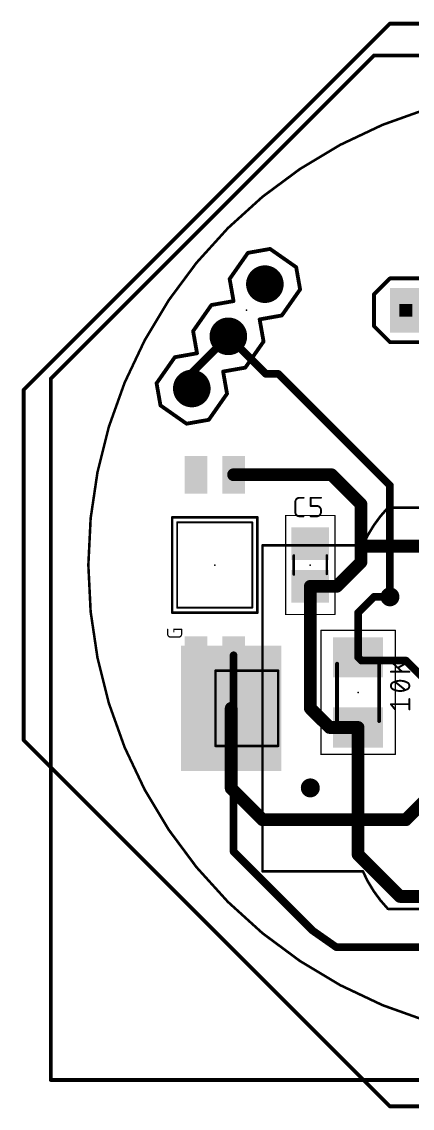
# Model space of a CAD drawing. Extents: x 3.7 to 47.1, y 3.7 to 47.1.
# Drawn here: x 3.73 to 19.31, y 3.73 to 47.07 of the extents above; entities that cross this region are included whole.
import ezdxf

# ---------------------------------------------------------------- set-up
doc = ezdxf.new("R2010")
doc.units = 0
for name, color, linetype in [('1', 12, 'CONTINUOUS'), ('16', 132, 'CONTINUOUS'), ('17', 110, 'CONTINUOUS'), ('18', 110, 'CONTINUOUS'), ('20', 31, 'CONTINUOUS'), ('21', 253, 'CONTINUOUS'), ('22', 253, 'CONTINUOUS'), ('23', 53, 'CONTINUOUS'), ('25', 253, 'CONTINUOUS'), ('27', 253, 'CONTINUOUS'), ('39', 12, 'CONTINUOUS'), ('51', 253, 'CONTINUOUS'), ('52', 253, 'CONTINUOUS')]:
    doc.layers.add(name, color=color, linetype=linetype)

# ---------------------------------------------------------------- blocks, each defined once
blk = doc.blocks.new('RECT')
blk.add_solid([(-0.5, -0.5), (0.5, -0.5), (-0.5, 0.5), (0.5, 0.5)])
blk = doc.blocks.new('ROUNDP')
at = {"const_width": 0.5}
blk.add_lwpolyline([(0, -0.25, 1), (0, 0.25, 1), (0, -0.25)], format="xyb", dxfattribs=at)
blk = doc.blocks.new('ROUNDV')
at = {"const_width": 0.5}
blk.add_lwpolyline([(0, -0.25, 1), (0, 0.25, 1), (0, -0.25)], format="xyb", dxfattribs=at)

msp = doc.modelspace()

# ---------------------------------------------------------------- linework, layer by layer
at = {"layer": '1'}
for points, const_width in [([(4.8964, 32.8364), (17.78, 45.72)], 0.1524), ([(17.78, 45.72), (33.02, 45.72)], 0.1524), ([(4.8964, 4.859), (4.8964, 32.8364)], 0.1524), ([(16.085, 29), (12.18, 29)], 0.508), ([(17.26, 27.825), (16.085, 29)], 0.508), ([(17.26, 26.15), (17.26, 27.825)], 0.508), ([(17.26, 26.15), (21.8, 26.15)], 0.508), ([(17.26, 25.515), (17.26, 26.15)], 0.508), ([(16.295, 24.55), (17.26, 25.515)], 0.508), ([(15.24, 24.55), (15.24, 19.685)], 0.508), ([(15.24, 24.55), (16.295, 24.55)], 0.508), ([(17.145, 23.495), (17.78, 24.13)], 0.3048), ([(17.78, 24.13), (18.415, 24.13)], 0.3048), ([(17.145, 21.72), (17.145, 23.495)], 0.3048), ([(12.18, 13.97), (12.18, 21.8)], 0.3048), ([(17.145, 21.72), (17.275, 21.59)], 0.3048), ([(17.275, 21.59), (19.05, 21.59)], 0.3048), ([(19.05, 21.59), (20.32, 20.32)], 0.3048), ([(15.24, 19.685), (16.005, 18.92)], 0.508), ([(16.005, 18.92), (17.145, 18.92)], 0.508), ([(17.145, 18.92), (17.145, 13.8527)], 0.508), ([(15.3289, 10.8211), (12.18, 13.97)], 0.3048), ([(17.145, 13.8527), (18.8177, 12.18)], 0.508), ([(18.8177, 12.18), (21.8, 12.18)], 0.508), ([(15.3289, 10.8211), (16.2731, 10.16)], 0.3048), ([(16.2731, 10.16), (19.685, 10.16)], 0.3048), ([(45.72, 4.859), (4.8964, 4.859)], 0.1524)]:
    msp.add_lwpolyline(points, dxfattribs=dict(at, const_width=const_width))
for points, const_width in [([(17.78, 45.7581, 1), (17.78, 45.6819)], 0.0762), ([(17.8069, 45.6931, 1), (17.7531, 45.7469)], 0.0762), ([(4.9345, 32.8364, 1), (4.8583, 32.8364)], 0.0762), ([(4.8695, 32.8633, 1), (4.9233, 32.8095)], 0.0762), ([(12.18, 29.127, 1), (12.18, 28.873)], 0.254), ([(16.1748, 29.0898, 1), (15.9952, 28.9102)], 0.254), ([(16.085, 28.873, 1), (16.085, 29.127)], 0.254), ([(17.387, 27.825, 1), (17.133, 27.825)], 0.254), ([(17.1702, 27.7352, 1), (17.3498, 27.9148)], 0.254), ([(17.26, 26.277, 1), (17.26, 26.023)], 0.254), ([(17.387, 26.15, 1), (17.133, 26.15)], 0.254), ([(17.133, 26.15, 1), (17.387, 26.15)], 0.254), ([(17.133, 25.515, 1), (17.387, 25.515)], 0.254), ([(17.3498, 25.4252, 1), (17.1702, 25.6048)], 0.254), ([(15.367, 24.55, 1), (15.113, 24.55)], 0.254), ([(15.24, 24.677, 1), (15.24, 24.423)], 0.254), ([(16.2052, 24.6398, 1), (16.3848, 24.4602)], 0.254), ([(16.295, 24.423, 1), (16.295, 24.677)], 0.254), ([(17.78, 24.2062, 1), (17.78, 24.0538)], 0.1524), ([(17.8339, 24.0761, 1), (17.7261, 24.1839)], 0.1524), ([(18.415, 24.0538, 1), (18.415, 24.2062)], 0.1524), ([(17.2212, 23.495, 1), (17.0688, 23.495)], 0.1524), ([(17.0911, 23.5489, 1), (17.1989, 23.4411)], 0.1524), ([(12.2562, 21.8, 1), (12.1038, 21.8)], 0.1524), ([(17.1989, 21.7739, 1), (17.0911, 21.6661)], 0.1524), ([(17.0688, 21.72, 1), (17.2212, 21.72)], 0.1524), ([(17.275, 21.6662, 1), (17.275, 21.5138)], 0.1524), ([(17.2211, 21.5361, 1), (17.3289, 21.6439)], 0.1524), ([(19.1039, 21.6439, 1), (18.9961, 21.5361)], 0.1524), ([(19.05, 21.5138, 1), (19.05, 21.6662)], 0.1524), ([(15.3298, 19.7748, 1), (15.1502, 19.5952)], 0.254), ([(15.113, 19.685, 1), (15.367, 19.685)], 0.254), ([(16.005, 19.047, 1), (16.005, 18.793)], 0.254), ([(15.9152, 18.8302, 1), (16.0948, 19.0098)], 0.254), ([(17.272, 18.92, 1), (17.018, 18.92)], 0.254), ([(17.145, 18.793, 1), (17.145, 19.047)], 0.254), ([(12.2339, 14.0239, 1), (12.1261, 13.9161)], 0.1524), ([(12.1038, 13.97, 1), (12.2562, 13.97)], 0.1524), ([(17.2348, 13.9425, 1), (17.0552, 13.7628)], 0.254), ([(17.018, 13.8527, 1), (17.272, 13.8527)], 0.254), ([(18.8177, 12.307, 1), (18.8177, 12.053)], 0.254), ([(18.7278, 12.0902, 1), (18.9075, 12.2698)], 0.254), ([(15.3726, 10.8836, 1), (15.2852, 10.7587)], 0.1524), ([(15.275, 10.7673, 1), (15.3827, 10.875)], 0.1524), ([(16.2731, 10.2362, 1), (16.2731, 10.0838)], 0.1524), ([(16.2294, 10.0976, 1), (16.3168, 10.2224)], 0.1524), ([(4.8964, 4.8971, 1), (4.8964, 4.8209)], 0.0762), ([(4.8583, 4.859, 1), (4.9345, 4.859)], 0.0762)]:
    msp.add_lwpolyline(points, format="xyb", dxfattribs=dict(at, const_width=const_width))
at = {"layer": '16'}
for points, const_width in [([(3.81, 32.385), (18.415, 46.99)], 0.1524), ([(18.415, 46.99), (33.02, 46.99)], 0.1524), ([(10.5147, 33.0628), (11.9716, 34.5197)], 0.3048), ([(11.9716, 34.5197), (13.4712, 33.02)], 0.3048), ([(10.5147, 32.439), (10.5147, 33.0628)], 0.3048), ([(13.4712, 33.02), (13.97, 33.02)], 0.3048), ([(13.97, 33.02), (18.415, 28.575)], 0.3048), ([(3.81, 18.415), (3.81, 32.385)], 0.1524), ([(18.415, 28.575), (18.415, 24.13)], 0.3048), ([(12.085, 16.49), (12.085, 19.685)], 0.508), ([(18.415, 3.81), (3.81, 18.415)], 0.1524), ([(20.955, 17.145), (19.05, 15.24)], 0.508), ([(13.335, 15.24), (12.085, 16.49)], 0.508), ([(13.97, 15.24), (13.335, 15.24)], 0.508), ([(13.97, 15.24), (19.05, 15.24)], 0.508), ([(33.655, 3.81), (18.415, 3.81)], 0.1524)]:
    msp.add_lwpolyline(points, dxfattribs=dict(at, const_width=const_width))
for points, const_width in [([(18.415, 47.0281, 1), (18.415, 46.9519)], 0.0762), ([(18.4419, 46.9631, 1), (18.3881, 47.0169)], 0.0762), ([(12.0254, 34.5736, 1), (11.9177, 34.4658)], 0.1524), ([(12.0254, 34.4658, 1), (11.9177, 34.5736)], 0.1524), ([(10.5909, 33.0628, 1), (10.4385, 33.0628)], 0.1524), ([(10.4608, 33.1167, 1), (10.5686, 33.0089)], 0.1524), ([(13.4712, 33.0962, 1), (13.4712, 32.9438)], 0.1524), ([(13.4173, 32.9661, 1), (13.5251, 33.0739)], 0.1524), ([(14.0239, 33.0739, 1), (13.9161, 32.9661)], 0.1524), ([(13.97, 32.9438, 1), (13.97, 33.0962)], 0.1524), ([(10.4385, 32.439, 1), (10.5909, 32.439)], 0.1524), ([(3.8481, 32.385, 1), (3.7719, 32.385)], 0.0762), ([(3.7831, 32.4119, 1), (3.8369, 32.3581)], 0.0762), ([(18.4912, 28.575, 1), (18.3388, 28.575)], 0.1524), ([(18.3611, 28.5211, 1), (18.4689, 28.6289)], 0.1524), ([(18.3388, 24.13, 1), (18.4912, 24.13)], 0.1524), ([(12.212, 19.685, 1), (11.958, 19.685)], 0.254), ([(3.7719, 18.415, 1), (3.8481, 18.415)], 0.0762), ([(3.8369, 18.4419, 1), (3.7831, 18.3881)], 0.0762), ([(12.1748, 16.5798, 1), (11.9952, 16.4002)], 0.254), ([(11.958, 16.49, 1), (12.212, 16.49)], 0.254), ([(13.335, 15.367, 1), (13.335, 15.113)], 0.254), ([(13.2452, 15.1502, 1), (13.4248, 15.3298)], 0.254), ([(13.97, 15.367, 1), (13.97, 15.113)], 0.254), ([(13.97, 15.113, 1), (13.97, 15.367)], 0.254), ([(18.9602, 15.3298, 1), (19.1398, 15.1502)], 0.254), ([(19.05, 15.113, 1), (19.05, 15.367)], 0.254), ([(18.415, 3.8481, 1), (18.415, 3.7719)], 0.0762), ([(18.3881, 3.7831, 1), (18.4419, 3.8369)], 0.0762)]:
    msp.add_lwpolyline(points, format="xyb", dxfattribs=dict(at, const_width=const_width))
at = {"layer": '20'}
for points, const_width in [([(25.39, 6.4, 1), (25.39, 44.4, 1), (25.39, 6.4)], 0.1016), ([(9.949, 27.1, 1), (9.9109, 27.1)], 0.0381), ([(9.93, 27.1191, 1), (9.93, 27.081)], 0.0381), ([(12.9491, 27.1, 1), (12.911, 27.1)], 0.0381), ([(12.93, 27.081, 1), (12.93, 27.1191)], 0.0381), ([(9.9109, 23.7, 1), (9.949, 23.7)], 0.0381), ([(9.93, 23.7191, 1), (9.93, 23.681)], 0.0381), ([(12.911, 23.7, 1), (12.9491, 23.7)], 0.0381), ([(12.93, 23.681, 1), (12.93, 23.7191)], 0.0381)]:
    msp.add_lwpolyline(points, format="xyb", dxfattribs=dict(at, const_width=const_width))
at = {"layer": '20', "const_width": 0.0762}
for points in [[(9.93, 23.7), (9.93, 27.1)], [(9.93, 27.1), (12.93, 27.1)], [(12.93, 27.1), (12.93, 23.7)], [(12.93, 23.7), (9.93, 23.7)]]:
    msp.add_lwpolyline(points, dxfattribs=at)
at = {"layer": '21'}
for points, const_width in [([(12.0239, 36.8086), (12.7523, 37.8489)], 0.1524), ([(13.6367, 38.0049), (12.7523, 37.8489)], 0.1524), ([(14.677, 37.2764), (13.6367, 38.0049)], 0.1524), ([(14.833, 36.392), (14.677, 37.2764)], 0.1524), ([(12.1798, 35.9242), (12.0239, 36.8086)], 0.1524), ([(14.833, 36.392), (14.1045, 35.3517)], 0.1524), ([(11.2955, 35.7683), (12.1798, 35.9242)], 0.1524), ([(10.567, 34.728), (11.2955, 35.7683)], 0.1524), ([(14.1045, 35.3517), (13.2202, 35.1958)], 0.1524), ([(13.2202, 35.1958), (13.3761, 34.3114)], 0.1524), ([(10.723, 33.8436), (10.567, 34.728)], 0.1524), ([(13.3761, 34.3114), (12.6477, 33.2711)], 0.1524), ([(9.8386, 33.6876), (10.723, 33.8436)], 0.1524), ([(9.1101, 32.6473), (9.8386, 33.6876)], 0.1524), ([(12.6477, 33.2711), (11.7633, 33.1151)], 0.1524), ([(11.7633, 33.1151), (11.9192, 32.2308)], 0.1524), ([(9.2661, 31.7629), (9.1101, 32.6473)], 0.1524), ([(11.9192, 32.2308), (11.1908, 31.1904)], 0.1524), ([(10.3064, 31.0345), (9.2661, 31.7629)], 0.1524), ([(11.1908, 31.1904), (10.3064, 31.0345)], 0.1524), ([(9.73, 23.5), (9.73, 27.3)], 0.1016), ([(9.73, 27.3), (13.13, 27.3)], 0.1016), ([(13.13, 27.3), (13.13, 23.5)], 0.1016), ([(13.13, 23.5), (9.73, 23.5)], 0.1016), ([(9.5504, 22.6483), (9.5504, 22.8346)], 0.0508), ([(9.985, 22.5242), (9.6746, 22.5242)], 0.0508), ([(9.7988, 22.7415), (9.7988, 22.8346)], 0.0508), ([(9.7988, 22.8346), (10.1092, 22.8346)], 0.0508), ([(10.1092, 22.8346), (10.1092, 22.6483)], 0.0508)]:
    msp.add_lwpolyline(points, dxfattribs=dict(at, const_width=const_width))
for points, const_width in [([(12.7457, 37.8864, 1), (12.759, 37.8114)], 0.0762), ([(12.7835, 37.8271, 1), (12.7211, 37.8708)], 0.0762), ([(13.6586, 38.0361, 1), (13.6149, 37.9737)], 0.0762), ([(13.6433, 37.9673, 1), (13.6301, 38.0424)], 0.0762), ([(14.7146, 37.283, 1), (14.6395, 37.2698)], 0.0762), ([(14.6552, 37.2452, 1), (14.6989, 37.3076)], 0.0762), ([(12.0614, 36.8152, 1), (11.9864, 36.802)], 0.0762), ([(11.9927, 36.8305, 1), (12.0551, 36.7867)], 0.0762), ([(14.7955, 36.3854, 1), (14.8705, 36.3987)], 0.0762), ([(14.8642, 36.3702, 1), (14.8018, 36.4139)], 0.0762), ([(12.1423, 35.9176, 1), (12.2174, 35.9308)], 0.0762), ([(12.1865, 35.8867, 1), (12.1732, 35.9617)], 0.0762), ([(11.2888, 35.8058, 1), (11.3021, 35.7308)], 0.0762), ([(11.3267, 35.7464, 1), (11.2642, 35.7901)], 0.0762), ([(13.2577, 35.2024, 1), (13.1826, 35.1892)], 0.0762), ([(13.2135, 35.2333, 1), (13.2268, 35.1583)], 0.0762), ([(14.0733, 35.3736, 1), (14.1358, 35.3299)], 0.0762), ([(14.1112, 35.3142, 1), (14.0979, 35.3892)], 0.0762), ([(10.6045, 34.7346, 1), (10.5295, 34.7213)], 0.0762), ([(10.5358, 34.7498, 1), (10.5982, 34.7061)], 0.0762), ([(13.3386, 34.3048, 1), (13.4136, 34.318)], 0.0762), ([(13.4073, 34.2895, 1), (13.3449, 34.3332)], 0.0762), ([(10.6854, 33.837, 1), (10.7605, 33.8502)], 0.0762), ([(10.7296, 33.8061, 1), (10.7163, 33.8811)], 0.0762), ([(9.832, 33.7252, 1), (9.8452, 33.6501)], 0.0762), ([(9.8698, 33.6658, 1), (9.8074, 33.7095)], 0.0762), ([(11.8008, 33.1217, 1), (11.7258, 33.1085)], 0.0762), ([(11.7567, 33.1527, 1), (11.7699, 33.0776)], 0.0762), ([(12.6164, 33.2929, 1), (12.6789, 33.2492)], 0.0762), ([(12.6543, 33.2336, 1), (12.641, 33.3086)], 0.0762), ([(9.1476, 32.6539, 1), (9.0726, 32.6407)], 0.0762), ([(9.0789, 32.6692, 1), (9.1413, 32.6255)], 0.0762), ([(11.8817, 32.2241, 1), (11.9567, 32.2374)], 0.0762), ([(11.9504, 32.2089, 1), (11.888, 32.2526)], 0.0762), ([(9.2879, 31.7941, 1), (9.2442, 31.7317)], 0.0762), ([(9.2285, 31.7563, 1), (9.3036, 31.7695)], 0.0762), ([(11.1596, 31.2123, 1), (11.222, 31.1686)], 0.0762), ([(11.1974, 31.1529, 1), (11.1842, 31.2279)], 0.0762), ([(10.2998, 31.072, 1), (10.313, 30.997)], 0.0762), ([(10.2845, 31.0033, 1), (10.3282, 31.0657)], 0.0762), ([(9.7554, 27.3, 1), (9.7046, 27.3)], 0.0508), ([(9.73, 27.3254, 1), (9.73, 27.2746)], 0.0508), ([(13.1554, 27.3, 1), (13.1046, 27.3)], 0.0508), ([(13.13, 27.2746, 1), (13.13, 27.3254)], 0.0508), ([(9.73, 23.5254, 1), (9.73, 23.4746)], 0.0508), ([(9.7046, 23.5, 1), (9.7554, 23.5)], 0.0508), ([(13.1046, 23.5, 1), (13.1554, 23.5)], 0.0508), ([(13.13, 23.4746, 1), (13.13, 23.5254)], 0.0508), ([(9.5631, 22.8346, 1), (9.5377, 22.8346)], 0.0254), ([(9.5504, 22.6483, 0.4142), (9.6746, 22.5242)], 0.0508), ([(9.5631, 22.6483, 1), (9.5377, 22.6483)], 0.0254), ([(9.5377, 22.6483, 1), (9.5631, 22.6483)], 0.0254), ([(9.6746, 22.5369, 1), (9.6746, 22.5115)], 0.0254), ([(9.6746, 22.5115, 1), (9.6746, 22.5369)], 0.0254), ([(9.8115, 22.8346, 1), (9.7861, 22.8346)], 0.0254), ([(9.7988, 22.8473, 1), (9.7988, 22.8219)], 0.0254), ([(9.7861, 22.7415, 1), (9.8115, 22.7415)], 0.0254), ([(9.985, 22.5242, 0.4142), (10.1092, 22.6483)], 0.0508), ([(9.985, 22.5369, 1), (9.985, 22.5115)], 0.0254), ([(9.985, 22.5115, 1), (9.985, 22.5369)], 0.0254), ([(10.1219, 22.8346, 1), (10.0965, 22.8346)], 0.0254), ([(10.1219, 22.6483, 1), (10.0965, 22.6483)], 0.0254), ([(10.0965, 22.6483, 1), (10.1219, 22.6483)], 0.0254), ([(10.1092, 22.8219, 1), (10.1092, 22.8473)], 0.0254)]:
    msp.add_lwpolyline(points, format="xyb", dxfattribs=dict(at, const_width=const_width))
at = {"layer": '22'}
for points, const_width in [([(18.415, 36.83), (17.78, 36.195)], 0.1524), ([(19.685, 36.83), (18.415, 36.83)], 0.1524), ([(17.78, 36.195), (17.78, 34.925)], 0.1524), ([(17.78, 34.925), (18.415, 34.29)], 0.1524), ([(18.415, 34.29), (19.685, 34.29)], 0.1524), ([(34.335, 27.685), (18.335, 27.685)], 0.1016), ([(13.335, 13.185), (13.335, 26.185)], 0.1016), ([(13.335, 26.185), (17.335, 26.185)], 0.1016), ([(13.96, 21.185), (11.46, 21.185)], 0.1016), ([(11.46, 21.185), (11.46, 18.185)], 0.1016), ([(13.96, 18.185), (13.96, 21.185)], 0.1016), ([(11.46, 18.185), (13.96, 18.185)], 0.1016), ([(17.335, 13.185), (13.335, 13.185)], 0.1016), ([(18.335, 11.685), (34.335, 11.685)], 0.1016)]:
    msp.add_lwpolyline(points, dxfattribs=dict(at, const_width=const_width))
for points, const_width in [([(18.415, 36.8681, 1), (18.415, 36.7919)], 0.0762), ([(18.4419, 36.8031, 1), (18.3881, 36.8569)], 0.0762), ([(17.8181, 36.195, 1), (17.7419, 36.195)], 0.0762), ([(17.7531, 36.2219, 1), (17.8069, 36.1681)], 0.0762), ([(17.7419, 34.925, 1), (17.8181, 34.925)], 0.0762), ([(17.8069, 34.9519, 1), (17.7531, 34.8981)], 0.0762), ([(18.415, 34.3281, 1), (18.415, 34.2519)], 0.0762), ([(18.3881, 34.2631, 1), (18.4419, 34.3169)], 0.0762), ([(18.335, 27.685, 0.0875), (17.335, 26.185)], 0.1016), ([(18.335, 27.7104, 1), (18.335, 27.6596)], 0.0508), ([(18.3534, 27.6675, 1), (18.3166, 27.7025)], 0.0508), ([(13.3604, 26.185, 1), (13.3096, 26.185)], 0.0508), ([(13.335, 26.2104, 1), (13.335, 26.1596)], 0.0508), ([(17.3117, 26.1952, 1), (17.3583, 26.1748)], 0.0508), ([(17.335, 26.1596, 1), (17.335, 26.2104)], 0.0508), ([(11.46, 21.2104, 1), (11.46, 21.1596)], 0.0508), ([(11.4854, 21.185, 1), (11.4346, 21.185)], 0.0508), ([(13.9854, 21.185, 1), (13.9346, 21.185)], 0.0508), ([(13.96, 21.1596, 1), (13.96, 21.2104)], 0.0508), ([(11.46, 18.2104, 1), (11.46, 18.1596)], 0.0508), ([(11.4346, 18.185, 1), (11.4854, 18.185)], 0.0508), ([(13.9346, 18.185, 1), (13.9854, 18.185)], 0.0508), ([(13.96, 18.1596, 1), (13.96, 18.2104)], 0.0508), ([(13.335, 13.2104, 1), (13.335, 13.1596)], 0.0508), ([(13.3096, 13.185, 1), (13.3604, 13.185)], 0.0508), ([(17.335, 13.185, 0.0875), (18.335, 11.685)], 0.1016), ([(17.3583, 13.1952, 1), (17.3117, 13.1748)], 0.0508), ([(17.335, 13.1596, 1), (17.335, 13.2104)], 0.0508), ([(18.335, 11.7104, 1), (18.335, 11.6596)], 0.0508), ([(18.3166, 11.6675, 1), (18.3534, 11.7025)], 0.0508)]:
    msp.add_lwpolyline(points, format="xyb", dxfattribs=dict(at, const_width=const_width))
at = {"layer": '23'}
for p in [(12.7, 35.56), (11.43, 25.4), (15.24, 25.4), (17.145, 20.32)]:
    msp.add_point(p, dxfattribs=at)
at = {"layer": '25'}
for points, const_width in [([(14.8068, 28.0797, 0.4142), (14.6431, 27.916)], 0.0762), ([(14.6621, 27.916, 1), (14.624, 27.916)], 0.0381), ([(14.624, 27.916, 1), (14.6621, 27.916)], 0.0381), ([(14.8068, 28.0988, 1), (14.8068, 28.0607)], 0.0381), ([(14.8068, 28.0607, 1), (14.8068, 28.0987)], 0.0381), ([(14.9705, 28.0607, 1), (14.9705, 28.0988)], 0.0381), ([(15.255, 28.0988, 1), (15.255, 28.0607)], 0.0381), ([(15.255, 27.7714, 1), (15.255, 27.7333)], 0.0381), ([(15.2741, 28.0797, 1), (15.236, 28.0797)], 0.0381), ([(15.236, 27.7523, 1), (15.2741, 27.7523)], 0.0381), ([(15.6642, 27.5886, 0.4142), (15.5005, 27.7523)], 0.0762), ([(15.5005, 27.7714, 1), (15.5005, 27.7333)], 0.0381), ([(15.5005, 27.7333, 1), (15.5005, 27.7714)], 0.0381), ([(15.6642, 28.0607, 1), (15.6642, 28.0988)], 0.0381), ([(14.6431, 27.5068, 0.4142), (14.8068, 27.3431)], 0.0762), ([(14.6621, 27.5068, 1), (14.624, 27.5068)], 0.0381), ([(14.624, 27.5068, 1), (14.6621, 27.5068)], 0.0381), ([(14.8068, 27.3621, 1), (14.8068, 27.324)], 0.0381), ([(14.8068, 27.324, 1), (14.8068, 27.3621)], 0.0381), ([(14.9705, 27.324, 1), (14.9705, 27.3621)], 0.0381), ([(15.255, 27.3621, 1), (15.255, 27.324)], 0.0381), ([(15.5005, 27.3431, 0.4142), (15.6642, 27.5068)], 0.0762), ([(15.5005, 27.3621, 1), (15.5005, 27.324)], 0.0381), ([(15.5005, 27.324, 1), (15.5005, 27.3621)], 0.0381), ([(15.6833, 27.5886, 1), (15.6452, 27.5886)], 0.0381), ([(15.6452, 27.5886, 1), (15.6833, 27.5886)], 0.0381), ([(15.6833, 27.5068, 1), (15.6452, 27.5068)], 0.0381), ([(15.6452, 27.5068, 1), (15.6833, 27.5068)], 0.0381)]:
    msp.add_lwpolyline(points, format="xyb", dxfattribs=dict(at, const_width=const_width))
at = {"layer": '25', "const_width": 0.0762}
for points in [[(14.6431, 27.5068), (14.6431, 27.916)], [(14.8068, 28.0797), (14.9705, 28.0797)], [(15.255, 27.7523), (15.255, 28.0797)], [(15.255, 28.0797), (15.6642, 28.0797)], [(15.5005, 27.7523), (15.255, 27.7523)], [(14.9705, 27.3431), (14.8068, 27.3431)], [(15.255, 27.3431), (15.5005, 27.3431)], [(15.6642, 27.5068), (15.6642, 27.5886)]]:
    msp.add_lwpolyline(points, dxfattribs=at)
at = {"layer": '27', "const_width": 0.0762}
for points in [[(18.4531, 21.5519), (18.9032, 21.1427)], [(19.1897, 21.5519), (18.7396, 21.3064)], [(19.1897, 21.1427), (18.4531, 21.1427)], [(19.026, 20.4159), (18.6168, 20.7433)], [(19.1897, 19.6435), (19.1897, 20.0527)], [(18.6168, 19.6435), (18.4531, 19.8481)], [(18.4531, 19.8481), (19.1897, 19.8481)]]:
    msp.add_lwpolyline(points, dxfattribs=at)
at = {"layer": '27'}
for points, const_width in [([(18.4659, 21.566, 1), (18.4403, 21.5378)], 0.0381), ([(18.7304, 21.3231, 1), (18.7487, 21.2896)], 0.0381), ([(19.1988, 21.5352, 1), (19.1806, 21.5686)], 0.0381), ([(18.4531, 21.1617, 1), (18.4531, 21.1236)], 0.0381), ([(18.8214, 20.7842, 0.1139), (18.5554, 20.7228)], 0.0762), ([(18.8214, 20.8033, 1), (18.8214, 20.7652)], 0.0381), ([(19.0874, 20.7228, 0.1139), (18.8214, 20.7842)], 0.0762), ([(18.8214, 20.7652, 1), (18.8214, 20.8033)], 0.0381), ([(18.8904, 21.1286, 1), (18.9161, 21.1568)], 0.0381), ([(19.1897, 21.1236, 1), (19.1897, 21.1617)], 0.0381), ([(18.5554, 20.7228, 0.3205), (18.4531, 20.5796)], 0.0762), ([(18.4531, 20.5796, 0.3205), (18.5554, 20.4364)], 0.0762), ([(18.4721, 20.5796, 1), (18.434, 20.5796)], 0.0381), ([(18.4341, 20.5796, 1), (18.4721, 20.5796)], 0.0381), ([(18.5471, 20.74, 1), (18.5638, 20.7057)], 0.0381), ([(18.5554, 20.4364, 0.1139), (18.8214, 20.375)], 0.0762), ([(18.5638, 20.4535, 1), (18.5471, 20.4193)], 0.0381), ([(18.5616, 20.7048, 1), (18.5492, 20.7409)], 0.0381), ([(18.5492, 20.4184, 1), (18.5616, 20.4544)], 0.0381), ([(18.6287, 20.7582, 1), (18.6049, 20.7284)], 0.0381), ([(18.8214, 20.375, 0.1139), (19.0874, 20.4364)], 0.0762), ([(18.8214, 20.3941, 1), (18.8214, 20.356)], 0.0381), ([(18.8214, 20.356, 1), (18.8214, 20.3941)], 0.0381), ([(19.0141, 20.4011, 1), (19.0379, 20.4308)], 0.0381), ([(19.0936, 20.7409, 1), (19.0812, 20.7048)], 0.0381), ([(19.1897, 20.5796, 0.3205), (19.0874, 20.7228)], 0.0762), ([(19.0874, 20.4364, 0.3204), (19.1897, 20.5796)], 0.0762), ([(19.0812, 20.4544, 1), (19.0936, 20.4184)], 0.0381), ([(19.079, 20.7057, 1), (19.0957, 20.74)], 0.0381), ([(19.0957, 20.4193, 1), (19.079, 20.4535)], 0.0381), ([(19.2087, 20.5796, 1), (19.1707, 20.5796)], 0.0381), ([(19.1707, 20.5796, 1), (19.2087, 20.5796)], 0.0381), ([(19.2088, 20.0527, 1), (19.1707, 20.0527)], 0.0381), ([(18.468, 19.86, 1), (18.4382, 19.8362)], 0.0381), ([(18.4531, 19.8671, 1), (18.4531, 19.829)], 0.0381), ([(18.6019, 19.6316, 1), (18.6317, 19.6554)], 0.0381), ([(19.1707, 19.6435, 1), (19.2088, 19.6435)], 0.0381), ([(19.1897, 19.829, 1), (19.1897, 19.8671)], 0.0381)]:
    msp.add_lwpolyline(points, format="xyb", dxfattribs=dict(at, const_width=const_width))
at = {"layer": '39', "const_width": 0.0508}
for points in [[(14.257, 23.427), (14.257, 27.373)], [(14.257, 27.373), (16.223, 27.373)], [(16.223, 27.373), (16.223, 23.427)], [(16.223, 23.427), (14.257, 23.427)], [(15.662, 17.847), (15.662, 22.793)], [(15.662, 22.793), (18.628, 22.793)], [(18.628, 22.793), (18.628, 17.847)], [(18.628, 17.847), (15.662, 17.847)]]:
    msp.add_lwpolyline(points, dxfattribs=at)
at = {"layer": '39', "const_width": 0.0254}
for points in [[(14.2697, 27.373, 1), (14.2443, 27.373)], [(14.257, 27.3857, 1), (14.257, 27.3603)], [(16.2357, 27.373, 1), (16.2103, 27.373)], [(16.223, 27.3603, 1), (16.223, 27.3857)], [(14.257, 23.4397, 1), (14.257, 23.4143)], [(14.2443, 23.427, 1), (14.2697, 23.427)], [(16.2103, 23.427, 1), (16.2357, 23.427)], [(16.223, 23.4143, 1), (16.223, 23.4397)], [(15.6747, 22.793, 1), (15.6493, 22.793)], [(15.662, 22.8057, 1), (15.662, 22.7803)], [(18.6407, 22.793, 1), (18.6153, 22.793)], [(18.628, 22.7803, 1), (18.628, 22.8057)], [(15.662, 17.8597, 1), (15.662, 17.8343)], [(15.6493, 17.847, 1), (15.6747, 17.847)], [(18.6153, 17.847, 1), (18.6407, 17.847)], [(18.628, 17.8343, 1), (18.628, 17.8597)]]:
    msp.add_lwpolyline(points, format="xyb", dxfattribs=at)
at = {"layer": '51'}
for points, const_width in [([(14.58, 25.019), (14.58, 25.781)], 0.1016), ([(15.9, 25.044), (15.9, 25.781)], 0.1016), ([(16.3068, 19.177), (16.3068, 21.463)], 0.1524), ([(17.9832, 19.177), (17.9832, 21.463)], 0.1524)]:
    msp.add_lwpolyline(points, dxfattribs=dict(at, const_width=const_width))
for points, const_width in [([(14.6054, 25.781, 1), (14.5546, 25.781)], 0.0508), ([(15.9254, 25.781, 1), (15.8746, 25.781)], 0.0508), ([(14.5546, 25.019, 1), (14.6054, 25.019)], 0.0508), ([(15.8746, 25.044, 1), (15.9254, 25.044)], 0.0508), ([(16.3449, 21.463, 1), (16.2687, 21.463)], 0.0762), ([(18.0213, 21.463, 1), (17.9451, 21.463)], 0.0762), ([(16.2687, 19.177, 1), (16.3449, 19.177)], 0.0762), ([(17.9451, 19.177, 1), (18.0213, 19.177)], 0.0762)]:
    msp.add_lwpolyline(points, format="xyb", dxfattribs=dict(at, const_width=const_width))

# ---------------------------------------------------------------- block references
at = {"layer": '1'}
for p, xscale, yscale, rotation in [((10.68, 29), 1.5, 0.9, 270), ((12.18, 29), 1.5, 0.9, 270), ((15.24, 26.25), 1.3, 1.5, 90), ((15.24, 24.55), 1.3, 1.5, 90), ((10.68, 21.8), 1.5, 0.9, 270), ((12.18, 21.8), 1.5, 0.9, 270), ((17.145, 21.72), 1.6, 2, 270), ((17.145, 18.92), 1.6, 2, 270)]:
    msp.add_blockref('RECT', p, dxfattribs=dict(at, xscale=xscale, yscale=yscale, rotation=rotation))
at = {"layer": '16', "rotation": 90}
for p, xscale, yscale in [((19.05, 35.56), 1.778, 1.27), ((12.085, 19.685), 5, 4)]:
    msp.add_blockref('RECT', p, dxfattribs=dict(at, xscale=xscale, yscale=yscale))
at = {"layer": '17', "xscale": 1.5, "yscale": 1.5, "rotation": 325}
for p in [(13.4284, 36.6003), (13.4284, 36.6003), (11.9716, 34.5197), (11.9716, 34.5197), (10.5147, 32.439), (10.5147, 32.439)]:
    msp.add_blockref('ROUNDP', p, dxfattribs=at)
at = {"layer": '18', "xscale": 0.7564, "yscale": 0.7564}
for p in [(18.415, 24.13), (18.415, 24.13), (15.24, 16.51), (15.24, 16.51)]:
    msp.add_blockref('ROUNDV', p, dxfattribs=at)
at = {"layer": '51'}
for p, xscale, yscale, rotation in [((13.4284, 36.6003), 0.508, 0.508, 235), ((11.9716, 34.5197), 0.508, 0.508, 235), ((10.5147, 32.439), 0.508, 0.508, 235), ((15.2389, 26.1307), 0.7501, 1.4501, 90), ((15.2389, 24.6829), 0.7501, 1.4501, 90), ((17.145, 21.7297), 0.5842, 1.8288, 270), ((17.145, 18.9103), 0.5842, 1.8288, 270)]:
    msp.add_blockref('RECT', p, dxfattribs=dict(at, xscale=xscale, yscale=yscale, rotation=rotation))
at = {"layer": '52', "xscale": 0.508, "yscale": 0.508, "rotation": 180}
msp.add_blockref('RECT', (19.05, 35.56), dxfattribs=at)

doc.saveas('drawing.dxf')
